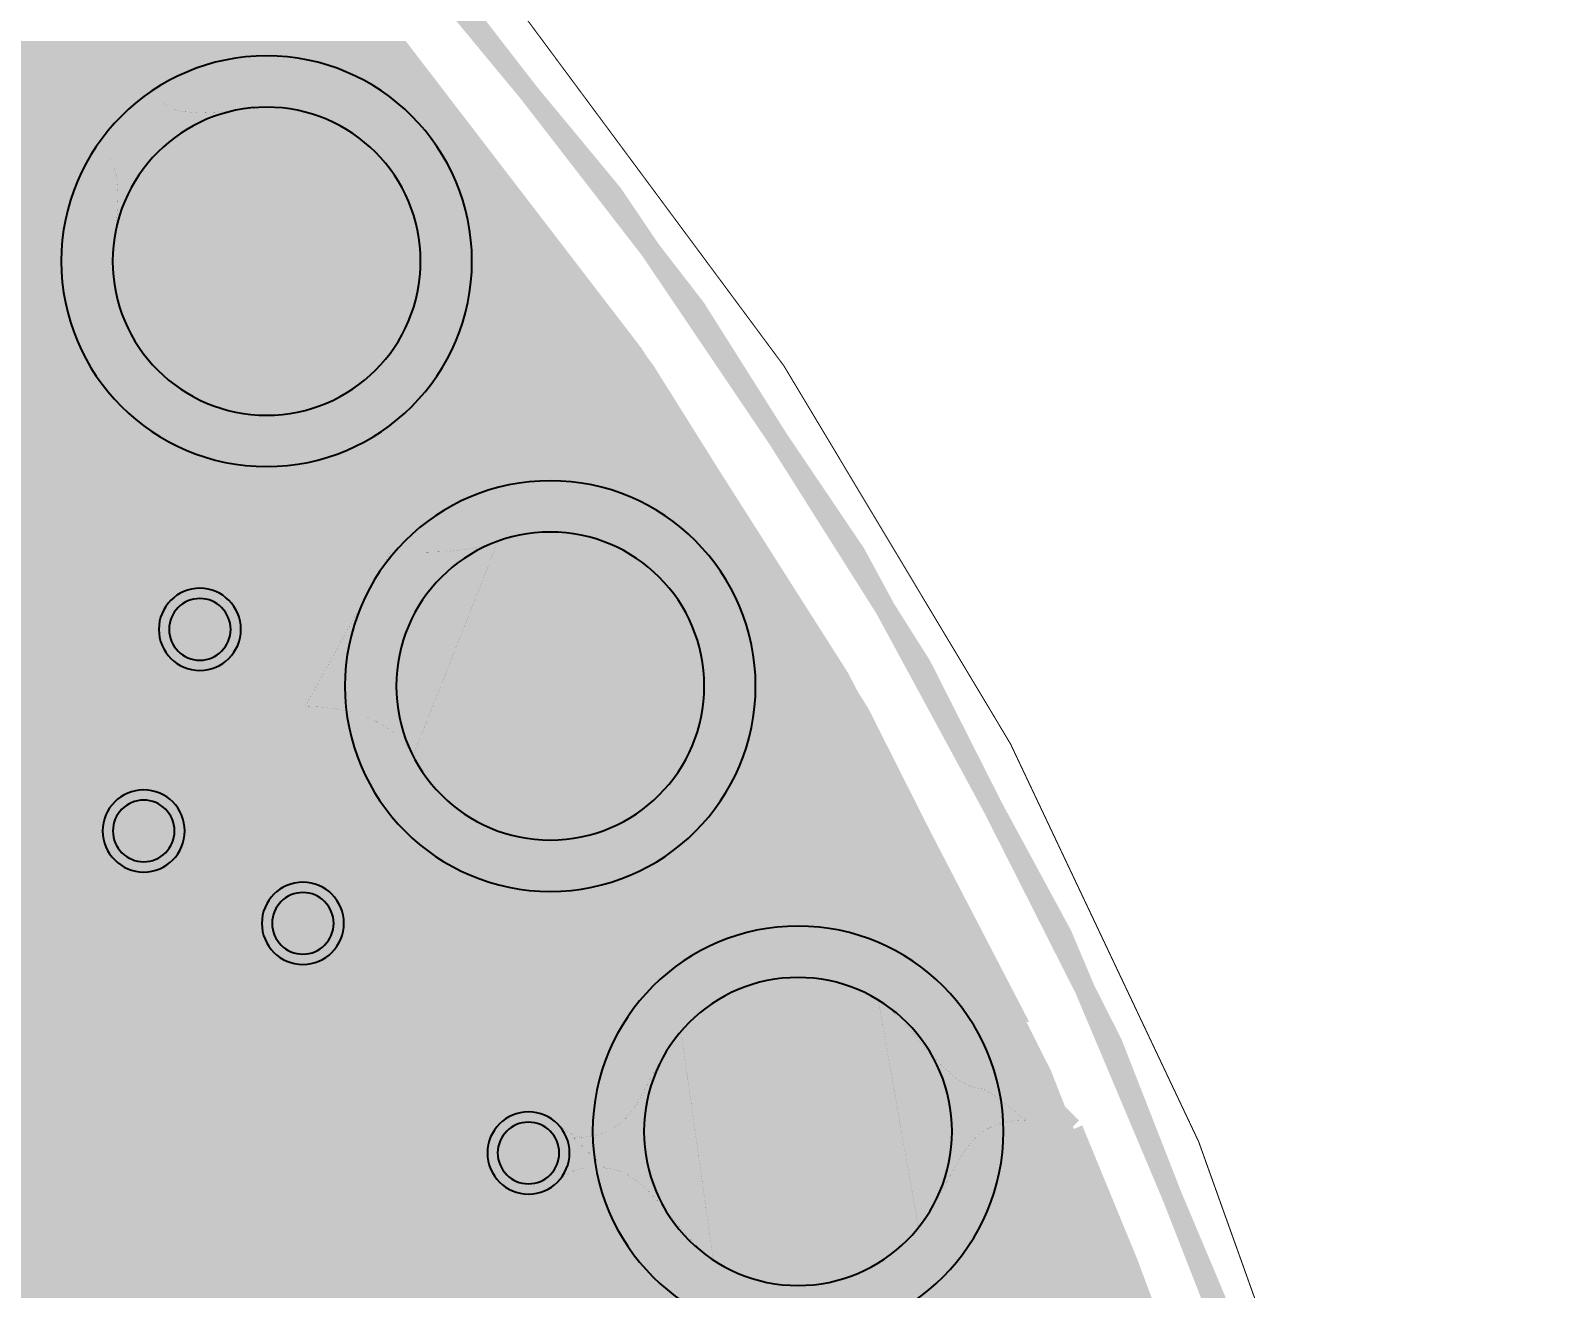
# Model space of a CAD drawing. Header units: millimetres. Extents: x -28.2 to 22.2, y -22.2 to 22.3.
# Drawn here: x 14.73 to 22.2, y 7.77 to 13.99 of the extents above; entities that cross this region are included whole.
import ezdxf

# ---------------------------------------------------------------- set-up
doc = ezdxf.new("R2010")
doc.units = ezdxf.units.MM
doc.header["$MEASUREMENT"] = 0
for name, color, linetype, true_color in [('Board-Outline-Layer', 7, 'Continuous', 0xff00ff), ('Bottom-Layer', 7, 'Continuous', 0x0000ff), ('Document-Layer', 7, 'Continuous', 0xffffff), ('GND', 7, 'Continuous', 0x999966), ('Hole-Layer', 7, 'Continuous', 0x222222), ('Multi-Layer', 7, 'Continuous', 0xc0c0c0), ('POWER', 7, 'Continuous', 0x008000), ('Top-Layer', 7, 'Continuous', 0xff0000), ('Top-Paste-Mask-Layer', 7, 'Continuous', 0x808080), ('Top-Solder-Mask-Layer', 7, 'Continuous', 0x800080)]:
    doc.layers.add(name, color=color, linetype=linetype, true_color=true_color)

msp = doc.modelspace()

# ---------------------------------------------------------------- hatches: boundary and pattern name
at = {"layer": 'Bottom-Layer', "transparency": 33554610}
for points in [[(10.7757, 13.7277), (10.7757, 13.9168), (16.5743, 13.9168), (17.7904, 12.3243), (18.8539, 10.6262), (19.7559, 8.837), (20.4885, 6.9721), (21.0455, 5.0474), (21.4221, 3.0794), (21.6151, 1.085), (21.6228, -0.9187), (21.4452, -2.9145), (21.3361, -2.8798), (21.2223, -2.8681), (20.9223, -2.9553), (20.7153, -3.1892), (20.6654, -3.4976), (20.7879, -3.785), (20.7879, -4.1095), (20.7, -4.5318), (20.6034, -4.9523), (20.1362, -6.5998), (19.5376, -8.2041), (18.8113, -9.7549), (17.9622, -11.242), (17.6966, -11.6557), (17.4213, -12.0632), (17.3947, -12.0898), (13.7344, -12.0898), (13.7785, -12.0457), (13.8837, -11.8883), (13.9206, -11.7026), (13.9206, -8.9093), (15.1232, -8.9093), (15.5687, -9.3548), (15.6382, -9.4301), (15.7015, -9.5107), (15.7015, -9.9428), (15.7494, -10.1219), (15.8805, -10.2529), (16.0596, -10.3009), (16.6253, -10.3009), (16.702, -10.2926), (16.7752, -10.268), (16.8485, -10.2926), (16.9252, -10.3009), (17.4902, -10.3009), (17.5838, -10.2887), (17.6709, -10.2524), (17.7945, -10.2009), (17.9272, -10.1833), (18.1226, -10.1444), (18.2882, -10.0338), (18.987, -9.335), (19.0977, -9.1694), (19.1365, -8.974), (19.1365, -8.8968), (19.2115, -8.6304), (19.1365, -8.3641), (19.1365, -8.1499), (19.1587, -8.043), (19.2214, -7.9536), (19.3047, -7.8348), (19.3341, -7.6927), (19.3341, -6.4427), (19.2861, -6.2636), (19.1551, -6.1325), (18.976, -6.0846), (18.276, -6.0846), (18.0969, -6.1325), (17.9658, -6.2636), (17.9178, -6.4427), (17.9178, -7.0677), (17.8786, -7.0354), (17.8353, -7.009), (17.8353, -6.0509), (18.026, -6.0509), (18.2051, -6.0029), (18.3362, -5.8718), (18.3842, -5.6927), (18.3842, -4.5756), (18.408, -4.5504), (18.4322, -4.5256), (19.0581, -3.8997), (19.1523, -3.7588), (19.1853, -3.5926), (19.1853, 6.2483), (19.1523, 6.4145), (19.0581, 6.5554), (18.5152, 7.0983), (18.4336, 7.3382), (18.2549, 7.5178), (18.0155, 7.6005), (18.0141, 7.6007), (18.0127, 7.6009), (17.5811, 8.0325), (17.7328, 8.2798), (17.7407, 8.5698), (17.6027, 8.8251), (17.3557, 8.9774), (17.0657, 8.9859), (16.8101, 8.8486), (12.8046, 8.8486), (12.8046, 9.1986), (12.7743, 9.3427), (12.6886, 9.4625), (12.7029, 9.4916), (12.7144, 9.5219), (13.0454, 9.5229), (13.3183, 9.7102), (13.4382, 10.0187), (13.3634, 10.3411), (13.3634, 12.2734), (13.3265, 12.4591), (13.2213, 12.6165), (12.3952, 13.4426), (12.3115, 13.5095), (12.2152, 13.5565), (12.0848, 13.682), (11.9097, 13.7277), (11.3441, 13.7277), (11.2673, 13.7194), (11.1941, 13.6948), (11.1209, 13.7194), (11.0441, 13.7277)], [(15.0077, 11.0304), (15.0829, 10.7498), (15.2884, 10.5443), (15.5691, 10.4691), (15.8497, 10.5443), (16.0552, 10.7498), (16.1304, 11.0304), (16.0552, 11.3111), (15.8497, 11.5166), (15.5691, 11.5918), (15.2884, 11.5166), (15.0829, 11.3111)]]:
    msp.add_hatch(color=256, dxfattribs=at).paths.add_polyline_path(points)
at = {"layer": 'GND', "transparency": 33554610}
for points in [[(-16.5734, 13.9168), (-0.626, 13.9168), (-0.626, 7.7393), (-0.5757, 7.5564), (-0.4391, 7.4248), (0.9802, 6.6519), (1.0631, 6.6193), (1.1515, 6.6083), (4.8313, 6.6083), (4.9653, 6.3263), (5.2292, 6.1595), (5.5414, 6.1595), (5.8053, 6.3263), (5.9393, 6.6083), (6.8503, 6.6083), (6.9873, 6.6355), (7.1035, 6.7132), (8.0772, 7.6868), (10.0739, 7.6868), (10.0939, 7.6874), (10.1139, 7.689), (10.3088, 7.4287), (10.6152, 7.3201), (10.9305, 7.3996), (11.1488, 7.6406), (11.1969, 7.9622), (11.0586, 8.2565), (11.1473, 8.4937), (11.1227, 8.7457), (10.9898, 8.9613), (10.7757, 9.0966), (10.7757, 10.2209), (11.0024, 10.227), (11.2081, 10.3222), (11.4777, 10.2522), (11.7478, 10.3204), (11.9518, 10.5099), (12.0396, 10.7742), (12.315, 10.6848), (12.5984, 10.7445), (12.8142, 10.9375), (12.9052, 11.2123), (12.8471, 11.496), (12.6554, 11.713), (12.381, 11.8055), (12.097, 11.749), (11.879, 11.5585), (11.7849, 11.2846), (11.5752, 11.3667), (11.3501, 11.3597), (11.1458, 11.2648), (10.9661, 11.3273), (10.7757, 11.3261), (10.7757, 13.9168), (16.5743, 13.9168), (17.7904, 12.3243), (18.8539, 10.6263), (19.7559, 8.8371), (20.4885, 6.9722), (21.0455, 5.0475), (21.4221, 3.0795), (21.6151, 1.0852), (21.6228, -0.9185), (21.4452, -2.9142), (21.1963, -2.8687), (20.9526, -2.9371), (20.7638, -3.1055), (20.6681, -3.3399), (20.6851, -3.5924), (20.8113, -3.8118), (21.021, -3.9534), (21.2716, -3.9886), (20.8472, -5.8125), (20.2667, -7.5929), (19.5344, -9.3165), (18.6559, -10.9703), (17.6377, -12.5419), (-17.6368, -12.5419), (-18.7366, -10.8303), (-19.6709, -9.0229), (-20.4312, -7.1358), (-21.011, -5.1856), (-21.4051, -3.1896), (-21.6101, -1.1654), (-21.624, 0.869), (-21.4468, 2.8958), (-21.0801, 4.8971), (-20.5271, 6.855), (-19.7927, 8.7524), (-18.8833, 10.5724), (-17.8071, 12.2989)], [(15.0077, 11.0304), (15.0829, 10.7498), (15.2884, 10.5443), (15.5691, 10.4691), (15.8497, 10.5443), (16.0552, 10.7498), (16.1304, 11.0304), (16.0552, 11.3111), (15.8497, 11.5166), (15.5691, 11.5918), (15.2884, 11.5166), (15.0829, 11.3111)], [(16.6333, 8.4396), (16.7085, 8.1589), (16.914, 7.9535), (17.1947, 7.8783), (17.4754, 7.9535), (17.6808, 8.1589), (17.756, 8.4396), (17.6808, 8.7203), (17.4754, 8.9258), (17.1947, 9.001), (16.914, 8.9258), (16.7085, 8.7203)]]:
    msp.add_hatch(color=256, dxfattribs=at).paths.add_polyline_path(points)
at = {"layer": 'POWER', "transparency": 33554610}
for points in [[(14.6201, 11.9458), (12.6491, 13.9168), (16.5743, 13.9168), (17.7904, 12.3243), (18.8539, 10.6263), (19.7559, 8.8371), (20.4885, 6.9722), (21.0455, 5.0475), (21.4221, 3.0795), (21.6151, 1.0852), (21.6228, -0.9185), (21.4452, -2.9142), (21.1963, -2.8687), (20.9526, -2.9371), (20.7638, -3.1055), (20.6681, -3.3399), (20.6851, -3.5924), (20.8113, -3.8118), (21.021, -3.9534), (21.2716, -3.9886), (20.8472, -5.8125), (20.2667, -7.5929), (19.5344, -9.3165), (18.6559, -10.9703), (17.6377, -12.5419), (8.3931, -12.5419), (10.3597, -10.5754), (10.4538, -10.4345), (10.4869, -10.2683), (10.4869, -8.8973), (10.5393, -8.8213), (10.5786, -8.7377), (10.6785, -8.6378), (10.8548, -8.8973), (11.1429, -9.0217), (11.2798, -9.2938), (11.5387, -9.4542), (11.8434, -9.4559), (12.104, -9.2981), (12.2438, -9.0275), (12.2217, -8.7237), (12.0442, -8.4761), (11.7635, -8.3578), (11.6328, -8.0926), (11.3856, -7.9307), (13.292, -6.0242), (13.4319, -6.2948), (13.6926, -6.4525), (13.9972, -6.4508), (14.2561, -6.2903), (14.393, -6.0181), (14.3676, -5.7146), (14.1874, -5.469), (13.9054, -5.3537), (13.9333, -5.2597), (13.9427, -5.1621), (13.9427, -3.6835), (14.0688, -3.475), (14.1127, -3.2354), (14.1127, -0.9602), (14.1749, -0.7051), (14.1439, -0.4444), (14.0238, -0.2109), (14.0238, 1.3448), (14.6201, 1.9411), (14.7804, 2.1809), (14.8366, 2.4638), (14.8366, 10.2913), (15.5691, 10.2913), (15.9386, 10.3903), (16.2092, 10.6609), (16.3082, 11.0304), (16.2092, 11.4), (15.9386, 11.6705), (15.5691, 11.7696), (14.7504, 11.7696), (14.6918, 11.8625)], [(16.6333, 8.4396), (16.7085, 8.1589), (16.914, 7.9535), (17.1947, 7.8783), (17.4754, 7.9535), (17.6808, 8.1589), (17.756, 8.4396), (17.6808, 8.7203), (17.4754, 8.9258), (17.1947, 9.001), (16.914, 8.9258), (16.7085, 8.7203)]]:
    msp.add_hatch(color=256, dxfattribs=at).paths.add_polyline_path(points)
at = {"layer": 'Top-Layer', "transparency": 33554610}
msp.add_hatch(color=256, dxfattribs=at).paths.add_polyline_path([(9.8587, 13.9168), (15.5514, 13.9168), (15.193, 13.7214), (14.9283, 13.4105), (14.7926, 13.0254), (14.804, 12.6173), (14.9609, 12.2404), (15.2424, 11.9447), (15.6112, 11.7696), (15.5691, 11.7696), (15.1995, 11.6705), (14.929, 11.4), (14.8299, 11.0304), (14.929, 10.6609), (15.1995, 10.3903), (15.5691, 10.2913), (16.0831, 10.2913), (16.139, 10.2891), (16.1866, 10.2832), (16.2293, 10.2739), (16.264, 10.2624), (16.2879, 10.2509), (16.3003, 10.2424), (16.3075, 10.2353), (16.3094, 10.232), (16.573, 9.8999), (16.9412, 9.6896), (17.3612, 9.6312), (17.7728, 9.7331), (18.117, 9.9807), (18.3445, 10.3385), (18.4228, 10.7553), (18.3405, 11.1712), (18.1095, 11.5268), (17.7628, 11.771), (17.3503, 11.8689), (16.9309, 11.8064), (16.8846, 11.7919), (16.8455, 11.783), (16.8037, 11.7766), (16.7603, 11.7726), (16.6576, 11.7696), (16.5122, 11.7696), (16.1874, 11.7696), (16.5562, 11.9447), (16.8377, 12.2404), (16.9946, 12.6173), (17.0059, 13.0254), (16.8703, 13.4105), (16.6056, 13.7214), (16.2471, 13.9168), (16.5743, 13.9168), (17.7326, 12.4073), (18.7539, 10.8018), (19.6302, 9.1129), (19.5059, 9.1129), (19.4924, 9.1244), (19.4777, 9.1402), (19.1828, 9.4549), (18.7908, 9.6349), (18.3598, 9.6534), (17.9539, 9.5077), (17.633, 9.2193), (17.6301, 9.2157), (17.6231, 9.2066), (17.6163, 9.1972), (17.5823, 9.1484), (17.5749, 9.1373), (17.5679, 9.1261), (17.5116, 9.0311), (17.5072, 9.0233), (17.5029, 9.0155), (17.4601, 8.9343), (17.1701, 9.0004), (16.8871, 8.9092), (16.6904, 8.6861), (16.6352, 8.3939), (16.7371, 8.1145), (16.9674, 7.9263), (17.2616, 7.8823), (17.5369, 7.9947), (17.5402, 7.9918), (17.5814, 7.9473), (17.7338, 7.7562), (17.924, 7.6027), (17.7269, 7.5546), (17.5598, 7.4395), (17.4093, 7.1658), (17.4284, 6.854), (17.6111, 6.6006), (17.901, 6.4841), (18.3346, 6.0505), (18.4794, 5.6033), (18.7949, 5.2549), (19.2256, 5.0667), (19.6956, 5.0717), (20.1222, 5.2691), (20.4302, 5.6241), (20.5326, 5.2381), (20.6276, 4.8503), (20.6439, 4.7806), (20.6599, 4.7109), (20.2803, 4.8399), (19.8796, 4.8269), (19.5091, 4.6736), (19.2164, 4.3997), (19.0388, 4.0402), (18.9992, 3.6413), (19.0001, 3.6288), (19.0015, 3.6164), (19.0018, 3.6138), (19.0043, 3.5923), (19.0072, 3.5709), (19.009, 3.5566), (19.0115, 3.5396), (19.0149, 3.5228), (19.0177, 3.5101), (19.0227, 3.4865), (19.0283, 3.463), (19.0389, 3.4159), (19.0422, 3.4022), (19.0461, 3.3886), (19.0746, 3.2965), (19.09, 3.2453), (19.0795, 3.2337), (18.5983, 2.7525), (14.6294, 2.7525), (14.5837, 3.0502), (14.3907, 3.2815), (14.106, 3.3797), (13.8115, 3.3165), (13.592, 3.1103), (13.592, 5.9135), (13.8793, 5.7925), (14.1868, 5.8434), (14.4198, 6.0505), (14.5064, 6.35), (14.4198, 6.6494), (14.1868, 6.8566), (13.8793, 6.9074), (13.592, 6.7864), (13.592, 7.3152), (13.7089, 7.5646), (13.693, 7.8396), (13.5482, 8.074), (13.3093, 8.2112), (13.0339, 8.2183), (12.7884, 8.0935), (12.7884, 8.2473), (12.7861, 8.2918), (12.7792, 8.3359), (12.7792, 9.5062), (13.0996, 9.5429), (13.347, 9.7499), (13.4396, 10.0588), (13.347, 10.3677), (13.0996, 10.5746), (12.7792, 10.6113), (12.7792, 10.8898), (12.8999, 11.1633), (12.8632, 11.46), (12.6794, 11.6958), (12.4006, 11.8039), (11.9973, 12.2072), (11.8564, 12.3013), (11.6902, 12.3344), (10.6449, 12.3344), (10.5822, 12.6222), (10.3824, 12.8386), (10.1005, 12.924), (9.8141, 12.855), (9.8107, 12.861), (9.8072, 12.867), (9.8455, 12.956), (9.8587, 13.052)])
at = {"layer": 'Top-Layer'}
for points in [[(15.1146, 13.3673), (15.384, 13.6367), (15.4055, 13.6198), (15.4315, 13.6068), (15.4614, 13.5975), (15.4947, 13.5913), (15.569, 13.5867), (15.6498, 13.5898), (15.8127, 13.6058), (15.8857, 13.612), (15.947, 13.6125), (15.1388, 12.8043), (15.1393, 12.8656), (15.1455, 12.9386), (15.1615, 13.1015), (15.1646, 13.1823), (15.16, 13.2566), (15.1538, 13.2899), (15.1445, 13.3198), (15.1315, 13.3458)], [(15.1373, 12.852, 1), (16.6613, 12.852, 1)], [(16.5406, 10.7498, 1), (18.0646, 10.7498, 1)], [(16.0902, 10.6494), (16.5111, 11.4114), (16.6494, 11.411), (16.782, 11.415), (16.8473, 11.421), (16.9125, 11.431), (16.9781, 11.4459), (17.0445, 11.4667), (16.6236, 10.4041), (16.6045, 10.4368), (16.5824, 10.4669), (16.5299, 10.5192), (16.4679, 10.5617), (16.3987, 10.595), (16.3243, 10.6198), (16.2466, 10.6367), (16.1679, 10.6463)], [(17.7662, 8.546, 1), (19.2902, 8.546, 1)], [(19.4585, 8.7547), (19.6573, 8.6023), (19.5977, 8.5993), (19.5455, 8.5904), (19.5001, 8.5761), (19.4604, 8.5567), (19.4257, 8.5326), (19.3951, 8.5042), (19.3677, 8.472), (19.3427, 8.4362), (19.2962, 8.3558), (19.2489, 8.266), (19.1938, 8.17), (19.1239, 8.0709), (18.9251, 9.1964), (18.9586, 9.1733), (18.9913, 9.1457), (19.055, 9.0808), (19.1801, 8.9342), (19.2443, 8.8654), (19.3112, 8.8082), (19.346, 8.786), (19.3821, 8.7692), (19.4195, 8.7585)], [(17.5755, 8.3634), (17.4159, 8.5158), (17.4765, 8.5188), (17.529, 8.5276), (17.5744, 8.5418), (17.6136, 8.561), (17.6477, 8.5848), (17.6774, 8.6128), (17.7039, 8.6447), (17.728, 8.6801), (17.7729, 8.7597), (17.8197, 8.8485), (17.876, 8.9435), (17.9101, 8.9923), (17.9493, 9.0415), (18.1089, 7.9097), (18.0768, 7.9335), (18.045, 7.9618), (17.9819, 8.0285), (17.8549, 8.1791), (17.7894, 8.2498), (17.7215, 8.3085), (17.6865, 8.3313), (17.6505, 8.3486), (17.6135, 8.3596)], [(17.4713, 8.5158), (17.4713, 8.3634), (17.4309, 8.3569), (17.3948, 8.3396), (17.3614, 8.3152), (17.3291, 8.2872), (17.3291, 8.592), (17.3614, 8.564), (17.3948, 8.5396), (17.4309, 8.5224)]]:
    msp.add_hatch(color=256, dxfattribs=at).paths.add_polyline_path(points)
at = {"layer": 'Top-Paste-Mask-Layer'}
for points in [[(15.1373, 12.852, 1), (16.6613, 12.852, 1)], [(16.5406, 10.7498, 1), (18.0646, 10.7498, 1)], [(17.7662, 8.546, 1), (19.2902, 8.546, 1)]]:
    msp.add_hatch(color=256, dxfattribs=at).paths.add_polyline_path(points)
at = {"layer": 'Top-Solder-Mask-Layer'}
for points in [[(14.8833, 12.852, 1), (16.9153, 12.852, 1)], [(16.2866, 10.7498, 1), (18.3186, 10.7498, 1)], [(17.5122, 8.546, 1), (19.5442, 8.546, 1)]]:
    msp.add_hatch(color=256, dxfattribs=at).paths.add_polyline_path(points)

# ---------------------------------------------------------------- linework, layer by layer
at = {"layer": 'Board-Outline-Layer', "const_width": 0.1}
msp.add_lwpolyline([(17.8215, -12.9001, 0.346), (16.7399, 14.2755)], format="xyb", dxfattribs=at)
at = {"layer": 'Bottom-Layer', "const_width": 0.00508}
msp.add_lwpolyline([(-22.1992, -0.0001, 1), (22.2001, -0.0001), (22.2001, -0.0001, 1), (-22.1992, -0.0001)], format="xyb", dxfattribs=at)
at = {"layer": 'Bottom-Layer'}
for points, const_width in [([(10.7757, 13.9168), (16.5743, 13.9168), (17.7904, 12.3243), (18.8539, 10.6262), (19.7559, 8.837), (20.4885, 6.9721)], 0.0508), ([(18.0127, 7.6009), (17.5811, 8.0325), (17.7328, 8.2798), (17.7407, 8.5698), (17.6027, 8.8251), (17.3557, 8.9774), (17.0657, 8.9859), (16.8101, 8.8486), (12.8046, 8.8486)], 0.0508), ([(17.1693, 8.4142), (10.7431, 8.4142)], 0.1524), ([(17.1947, 8.4396), (17.1693, 8.4142)], 0.1524), ([(10.9209, 8.1602), (16.8391, 8.1602)], 0.1524), ([(16.8391, 8.1602), (17.9567, 7.0426)], 0.1524)]:
    msp.add_lwpolyline(points, dxfattribs=dict(at, const_width=const_width))
at = {"layer": 'Bottom-Layer', "const_width": 0.0508}
msp.add_lwpolyline([(15.0077, 11.0304), (15.0829, 10.7498), (15.2884, 10.5443), (15.5691, 10.4691), (15.8497, 10.5443), (16.0552, 10.7498), (16.1304, 11.0304), (16.0552, 11.3111), (15.8497, 11.5166), (15.5691, 11.5918), (15.2884, 11.5166), (15.0829, 11.3111)], close=True, dxfattribs=at)
at = {"layer": 'Document-Layer', "const_width": 0.1}
for points in [[(17.8215, -12.9001, 1.957), (-17.8345, -12.8809)], [(10.4019, -15.9001, 0.517), (11.5326, 15.1)]]:
    msp.add_lwpolyline(points, format="xyb", dxfattribs=at)
at = {"layer": 'GND', "const_width": 0.00508}
msp.add_lwpolyline([(-22.1992, -0.0001, 1), (22.2001, -0.0001), (22.2001, -0.0001, 1), (-22.1992, -0.0001)], format="xyb", dxfattribs=at)
at = {"layer": 'GND', "const_width": 0.0508}
msp.add_lwpolyline([(10.7757, 13.9168), (16.5743, 13.9168), (17.7904, 12.3243), (18.8539, 10.6263), (19.7559, 8.8371), (20.4885, 6.9722)], dxfattribs=at)
for points in [[(15.0077, 11.0304), (15.0829, 10.7498), (15.2884, 10.5443), (15.5691, 10.4691), (15.8497, 10.5443), (16.0552, 10.7498), (16.1304, 11.0304), (16.0552, 11.3111), (15.8497, 11.5166), (15.5691, 11.5918), (15.2884, 11.5166), (15.0829, 11.3111)], [(16.6333, 8.4396), (16.7085, 8.1589), (16.914, 7.9535), (17.1947, 7.8783), (17.4754, 7.9535), (17.6808, 8.1589), (17.756, 8.4396), (17.6808, 8.7203), (17.4754, 8.9258), (17.1947, 9.001), (16.914, 8.9258), (16.7085, 8.7203)]]:
    msp.add_lwpolyline(points, close=True, dxfattribs=at)
at = {"layer": 'Hole-Layer'}
for points in [[(15.4167, 11.0304, 1), (15.7215, 11.0304), (15.7215, 11.0304, 1), (15.4167, 11.0304)], [(15.1389, 10.033, 1), (15.4437, 10.033), (15.4437, 10.033, 1), (15.1389, 10.033)], [(15.9263, 9.5758, 1), (16.2311, 9.5758), (16.2311, 9.5758, 1), (15.9263, 9.5758)], [(17.0423, 8.4396, 1), (17.3471, 8.4396), (17.3471, 8.4396, 1), (17.0423, 8.4396)]]:
    msp.add_lwpolyline(points, format="xyb", dxfattribs=at)
at = {"layer": 'Multi-Layer'}
for points in [[(15.3659, 11.0304, 1), (15.7723, 11.0304), (15.7723, 11.0304, 1), (15.3659, 11.0304)], [(15.0881, 10.033, 1), (15.4945, 10.033), (15.4945, 10.033, 1), (15.0881, 10.033)], [(15.8755, 9.5758, 1), (16.2819, 9.5758), (16.2819, 9.5758, 1), (15.8755, 9.5758)], [(16.9915, 8.4396, 1), (17.3979, 8.4396), (17.3979, 8.4396, 1), (16.9915, 8.4396)]]:
    msp.add_lwpolyline(points, format="xyb", dxfattribs=at)
at = {"layer": 'POWER', "const_width": 0.00508}
msp.add_lwpolyline([(-22.1992, -0.0001, 1), (22.2001, -0.0001), (22.2001, -0.0001, 1), (-22.1992, -0.0001)], format="xyb", dxfattribs=at)
at = {"layer": 'POWER'}
for points, const_width in [([(14.8366, 2.4638), (14.8366, 10.2913), (15.5691, 10.2913), (15.9386, 10.3903), (16.2092, 10.6609), (16.3082, 11.0304), (16.2092, 11.4), (15.9386, 11.6705), (15.5691, 11.7696), (14.7504, 11.7696), (14.6918, 11.8625), (14.6201, 11.9458), (12.6491, 13.9168), (16.5743, 13.9168), (17.7904, 12.3243), (18.8539, 10.6263), (19.7559, 8.8371), (20.4885, 6.9722)], 0.0508), ([(14.0975, 11.0304), (15.5691, 11.0304)], 0.762)]:
    msp.add_lwpolyline(points, dxfattribs=dict(at, const_width=const_width))
at = {"layer": 'POWER', "const_width": 0.0508}
msp.add_lwpolyline([(16.6333, 8.4396), (16.7085, 8.1589), (16.914, 7.9535), (17.1947, 7.8783), (17.4754, 7.9535), (17.6808, 8.1589), (17.756, 8.4396), (17.6808, 8.7203), (17.4754, 8.9258), (17.1947, 9.001), (16.914, 8.9258), (16.7085, 8.7203)], close=True, dxfattribs=at)
at = {"layer": 'Top-Layer'}
for points, const_width in [([(-22.1992, -0.0001, 1), (22.2001, -0.0001), (22.2001, -0.0001, 1), (-22.1992, -0.0001)], 0.00508), ([(20.6115, 6.5412, 0.025), (19.8642, 8.546)], 0.1524)]:
    msp.add_lwpolyline(points, format="xyb", dxfattribs=dict(at, const_width=const_width))
for points, const_width in [([(9.8587, 13.9168), (15.5514, 13.9168), (15.193, 13.7214), (14.9283, 13.4105), (14.7926, 13.0254), (14.804, 12.6173), (14.9609, 12.2404), (15.2424, 11.9447), (15.6112, 11.7696), (15.5691, 11.7696), (15.1995, 11.6705), (14.929, 11.4), (14.8299, 11.0304), (14.929, 10.6609), (15.1995, 10.3903), (15.5691, 10.2913), (16.0831, 10.2913), (16.139, 10.2891), (16.1866, 10.2832), (16.2293, 10.2739), (16.264, 10.2624), (16.2879, 10.2509), (16.3003, 10.2424), (16.3075, 10.2353), (16.3094, 10.232), (16.573, 9.8999), (16.9412, 9.6896), (17.3612, 9.6312), (17.7728, 9.7331), (18.117, 9.9807), (18.3445, 10.3385), (18.4228, 10.7553), (18.3405, 11.1712), (18.1095, 11.5268), (17.7628, 11.771), (17.3503, 11.8689), (16.9309, 11.8064), (16.8846, 11.7919), (16.8455, 11.783), (16.8037, 11.7766), (16.7603, 11.7726), (16.6576, 11.7696), (16.5122, 11.7696), (16.1874, 11.7696), (16.5562, 11.9447), (16.8377, 12.2404), (16.9946, 12.6173), (17.0059, 13.0254), (16.8703, 13.4105), (16.6056, 13.7214), (16.2471, 13.9168), (16.5743, 13.9168), (17.7326, 12.4073), (18.7539, 10.8018), (19.6302, 9.1129), (19.5059, 9.1129), (19.4924, 9.1244), (19.4777, 9.1402), (19.1828, 9.4549), (18.7908, 9.6349), (18.3598, 9.6534), (17.9539, 9.5077), (17.633, 9.2193), (17.6301, 9.2157), (17.6231, 9.2066), (17.6163, 9.1972), (17.5823, 9.1484), (17.5749, 9.1373), (17.5679, 9.1261), (17.5116, 9.0311), (17.5072, 9.0233), (17.5029, 9.0155), (17.4601, 8.9343), (17.1701, 9.0004), (16.8871, 8.9092), (16.6904, 8.6861), (16.6352, 8.3939), (16.7371, 8.1145), (16.9674, 7.9263), (17.2616, 7.8823), (17.5369, 7.9947), (17.5402, 7.9918), (17.5814, 7.9473), (17.7338, 7.7562), (17.924, 7.6027)], 0.0508), ([(15.2493, 13.502), (8.7505, 13.502)], 0.381), ([(15.2493, 13.502), (15.8993, 12.852)], 0.381), ([(15.1398, 12.852), (14.8807, 12.852)], 0.0508), ([(16.6587, 12.852), (16.9178, 12.852)], 0.0508), ([(15.5691, 11.0304), (17.022, 11.0304)], 0.762), ([(17.022, 11.0304), (17.3026, 10.7498)], 0.762), ([(18.5282, 8.546), (18.6608, 8.6785)], 0.1524), ([(18.6608, 8.6785), (19.7316, 8.6785)], 0.1524), ([(19.7316, 8.6785), (19.8642, 8.546)], 0.1524), ([(18.4218, 8.4396), (18.5282, 8.546)], 0.1524), ([(17.1947, 8.4396), (18.4218, 8.4396)], 0.1524)]:
    msp.add_lwpolyline(points, dxfattribs=dict(at, const_width=const_width))
at = {"layer": 'Top-Layer', "const_width": 0.000254}
for points in [[(15.1146, 13.3673), (15.384, 13.6367), (15.4055, 13.6198), (15.4315, 13.6068), (15.4614, 13.5975), (15.4947, 13.5913), (15.569, 13.5867), (15.6498, 13.5898), (15.8127, 13.6058), (15.8857, 13.612), (15.947, 13.6125), (15.1388, 12.8043), (15.1393, 12.8656), (15.1455, 12.9386), (15.1615, 13.1015), (15.1646, 13.1823), (15.16, 13.2566), (15.1538, 13.2899), (15.1445, 13.3198), (15.1315, 13.3458)], [(16.0902, 10.6494), (16.5111, 11.4114), (16.6494, 11.411), (16.782, 11.415), (16.8473, 11.421), (16.9125, 11.431), (16.9781, 11.4459), (17.0445, 11.4667), (16.6236, 10.4041), (16.6045, 10.4368), (16.5824, 10.4669), (16.5299, 10.5192), (16.4679, 10.5617), (16.3987, 10.595), (16.3243, 10.6198), (16.2466, 10.6367), (16.1679, 10.6463)], [(19.4585, 8.7547), (19.6573, 8.6023), (19.5977, 8.5993), (19.5455, 8.5904), (19.5001, 8.5761), (19.4604, 8.5567), (19.4257, 8.5326), (19.3951, 8.5042), (19.3677, 8.472), (19.3427, 8.4362), (19.2962, 8.3558), (19.2489, 8.266), (19.1938, 8.17), (19.1239, 8.0709), (18.9251, 9.1964), (18.9586, 9.1733), (18.9913, 9.1457), (19.055, 9.0808), (19.1801, 8.9342), (19.2443, 8.8654), (19.3112, 8.8082), (19.346, 8.786), (19.3821, 8.7692), (19.4195, 8.7585)], [(17.5755, 8.3634), (17.4159, 8.5158), (17.4765, 8.5188), (17.529, 8.5276), (17.5744, 8.5418), (17.6136, 8.561), (17.6477, 8.5848), (17.6774, 8.6128), (17.7039, 8.6447), (17.728, 8.6801), (17.7729, 8.7597), (17.8197, 8.8485), (17.876, 8.9435), (17.9101, 8.9923), (17.9493, 9.0415), (18.1089, 7.9097), (18.0768, 7.9335), (18.045, 7.9618), (17.9819, 8.0285), (17.8549, 8.1791), (17.7894, 8.2498), (17.7215, 8.3085), (17.6865, 8.3313), (17.6505, 8.3486), (17.6135, 8.3596)], [(17.4713, 8.5158), (17.4713, 8.3634), (17.4309, 8.3569), (17.3948, 8.3396), (17.3614, 8.3152), (17.3291, 8.2872), (17.3291, 8.592), (17.3614, 8.564), (17.3948, 8.5396), (17.4309, 8.5224)]]:
    msp.add_lwpolyline(points, close=True, dxfattribs=at)
at = {"layer": 'Top-Layer'}
for points in [[(15.1373, 12.852, 1), (16.6613, 12.852, 1)], [(16.5406, 10.7498, 1), (18.0646, 10.7498, 1)], [(17.7662, 8.546, 1), (19.2902, 8.546, 1)]]:
    msp.add_lwpolyline(points, format="xyb", close=True, dxfattribs=at)
at = {"layer": 'Top-Paste-Mask-Layer'}
for points in [[(15.1373, 12.852, 1), (16.6613, 12.852, 1)], [(16.5406, 10.7498, 1), (18.0646, 10.7498, 1)], [(17.7662, 8.546, 1), (19.2902, 8.546, 1)]]:
    msp.add_lwpolyline(points, format="xyb", close=True, dxfattribs=at)
at = {"layer": 'Top-Solder-Mask-Layer'}
for points in [[(14.8833, 12.852, 1), (16.9153, 12.852, 1)], [(16.2866, 10.7498, 1), (18.3186, 10.7498, 1)], [(17.5122, 8.546, 1), (19.5442, 8.546, 1)]]:
    msp.add_lwpolyline(points, format="xyb", close=True, dxfattribs=at)

doc.saveas('drawing.dxf')
